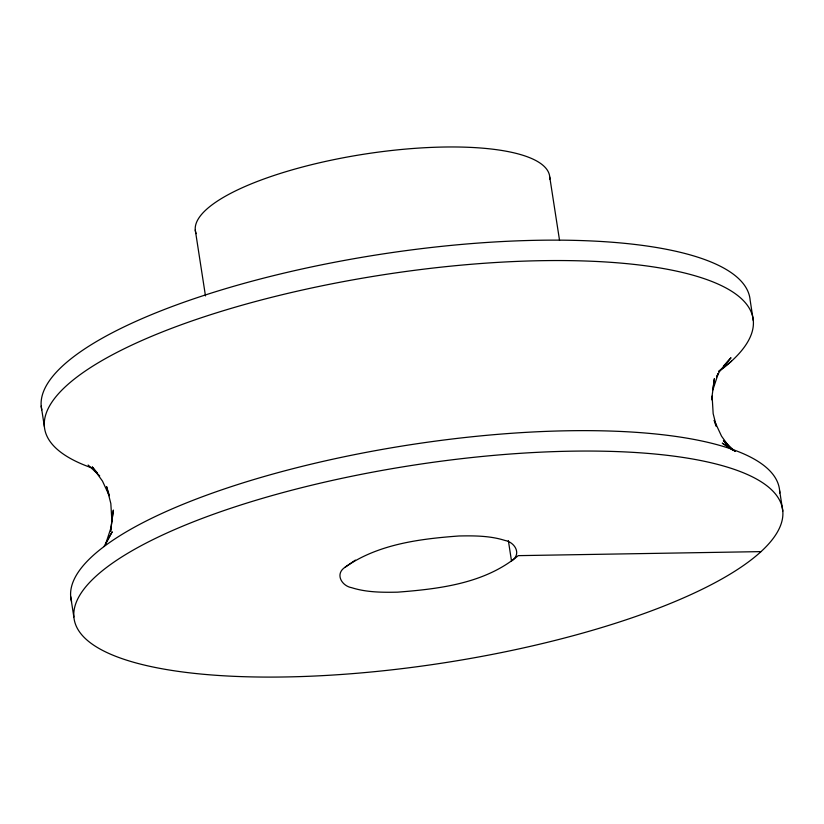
<?xml version="1.0" encoding="UTF-8"?>
<svg xmlns="http://www.w3.org/2000/svg" width="824" height="824" viewBox="0 0 824 824"><rect width="100%" height="100%" fill="white"/><g stroke="black" fill="none" stroke-linecap="round" stroke-linejoin="round"><path stroke-width="1.24" d="M111.879 521.118L110.601 531.078L113.362 510.066L111.879 521.118L110.838 503.588L106.533 486.541L109.098 494.585M111.137 527.339L105.699 543.84L112.198 531.768L103.958 546.569M717.117 375.579L718.301 373.385L712.863 389.896L714.367 378.669L711.596 399.764L712.121 396.117L713.162 413.638L716.241 425.812M716.509 377.001L720.042 370.666L730.991 357.75L723.4 366.155M508.357 540.637L511.498 560.959C522.086 554.119 514.794 542.12 504.958 540.451C490.156 535.734 474.346 535.672 458.978 535.981C419.859 538.875 377.989 544.118 345.153 567.18C334.565 574.019 341.857 586.019 351.693 587.697C366.495 592.404 382.305 592.466 397.673 592.157C439.429 588.913 485.017 583.495 518.245 555.644L761.036 551.616M718.796 371.13L731.547 361.118M345.153 567.18L355.381 560.104M735.132 451.202L722.267 443.127L732.721 450.11M734.967 451.367L723.41 440.5L727.211 444.981M88.147 465.024L99.704 475.901M97.551 473.151L92.236 466.878L102.454 481.051L109.304 495.749M730.301 448.328L721.546 436.184L714.171 420.353L716.005 426.09M753.311 320.639L750.149 300.224A358.471 100.013 -8.8 0 0 380.503 254.307A358.471 100.013 -8.8 0 0 41.767 409.816M779.638 490.723L782.8 511.137A358.471 100.013 -8.8 0 1 258.448 677.019A358.471 100.013 -8.8 0 1 243.729 504.051A358.471 100.013 -8.8 0 1 782.8 511.137M549.742 177.016L559.558 240.433M195.267 229.948L205.475 295.909M41.2 406.088L44.362 426.502M70.689 596.597L73.851 617.001M92.298 468.063A358.471 100.013 -8.8 0 1 384.159 274.639A358.471 100.013 -8.8 0 1 719.064 371.356M196.091 233.635A179.23 50.006 -8.8 0 1 365.279 153.995A179.23 50.006 -8.8 0 1 549.763 179.127M71.564 601.541A358.471 100.013 -8.8 0 1 411.804 444.527A358.471 100.013 -8.8 0 1 779.741 493.02"/></g></svg>
